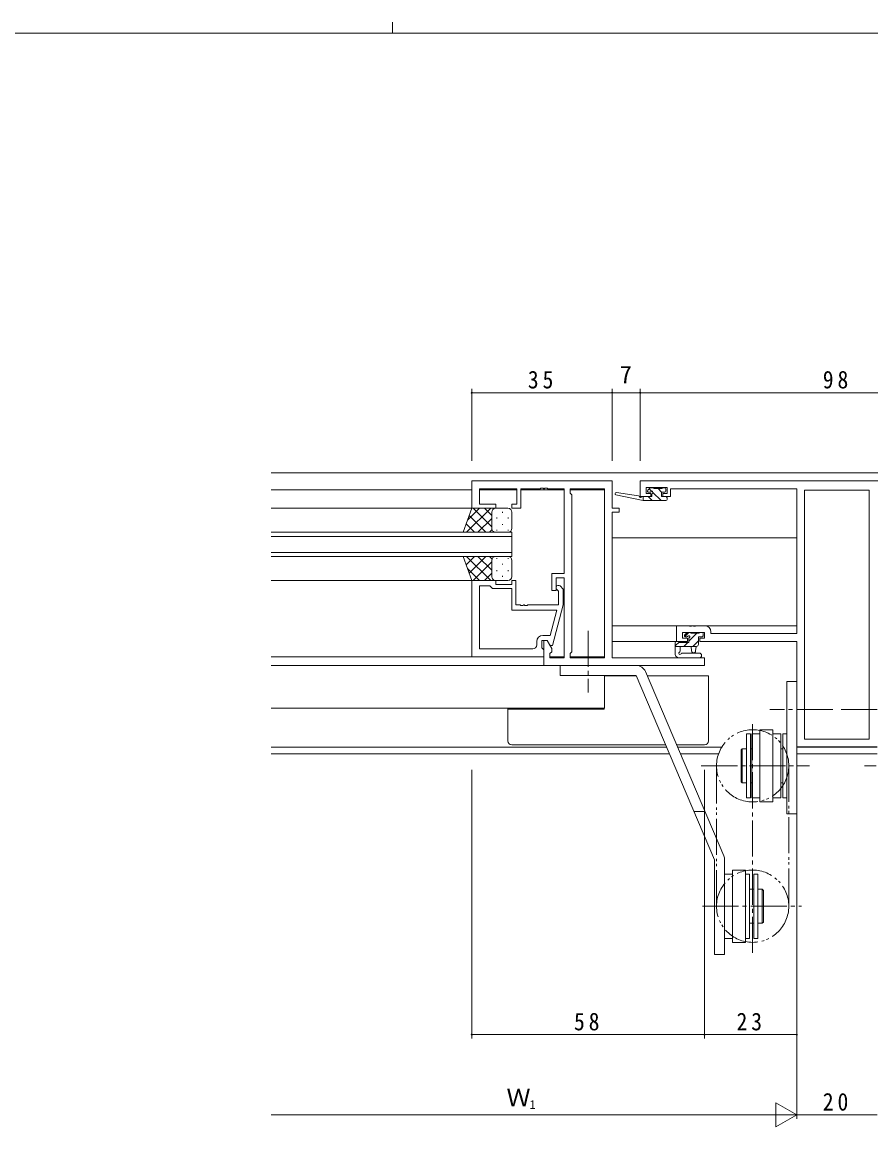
# Model space of a CAD drawing. Units: millimetres on the paper. Extents: x -420 to 373, y -297 to 267.
# Drawn here: x -125 to 86.5, y -8.2 to 267.2 of the extents above; entities that cross this region are included whole.
import ezdxf
from ezdxf.enums import TextEntityAlignment as Align

# ---------------------------------------------------------------- set-up
doc = ezdxf.new("R2010")
doc.units = ezdxf.units.MM
doc.linetypes.add('CHAIN2', pattern=[12, 9, -1, 1, -1])
doc.linetypes.add('DOUBLE_CHAIN2', pattern=[12.8, 9, -1, 0.6, -0.6, 0.6, -1])
for name, color, linetype, lineweight in [('0-1_YKK_ZWAK', 7, 'Continuous', 9), ('0-3_YKK_11', 7, 'Continuous', 9), ('0-4_YKK_12', 2, 'Continuous', 9), ('0-5_YKK_13', 4, 'Continuous', 9), ('0-6_YKK_D', 6, 'Continuous', 9)]:
    doc.layers.add(name, color=color, linetype=linetype, lineweight=lineweight)
doc.styles.add('ＭＳ ゴシック', font='')
doc.styles.get('ＭＳ ゴシック').set_extended_font_data('MS Gothic')

msp = doc.modelspace()

# ---------------------------------------------------------------- linework, layer by layer
at = {"layer": '0-1_YKK_ZWAK'}
for p, q in [((-32.686, 267.225), (-32.686, 264.425)), ((352.3, 264.425), (-417.7, 264.425))]:
    msp.add_line(p, q, dxfattribs=at)
at = {"layer": '0-3_YKK_11'}
for p, q in [((-12.981, 152.847), (22.019, 152.847)), ((-12.981, 146.047), (-12.981, 152.847)), ((22.019, 152.847), (22.019, 146.047)), ((29.019, 148.948), (29.019, 152.848)), ((29.019, 152.848), (127.019, 152.848)), ((-11.051, 150.917), (-11.051, 147.047)), ((-1.781, 150.917), (-11.051, 150.917)), ((-1.781, 147.047), (-1.781, 150.917)), ((-0.781, 150.917), (-0.781, 146.047)), ((4.061, 150.917), (-0.781, 150.917)), ((4.244, 151.037), (4.061, 150.917)), ((4.794, 151.037), (4.244, 151.037)), ((4.977, 150.917), (4.794, 151.037)), ((5.061, 150.917), (4.977, 150.917)), ((5.244, 151.037), (5.061, 150.917)), ((5.794, 151.037), (5.244, 151.037)), ((5.977, 150.917), (5.794, 151.037)), ((10.019, 150.917), (5.977, 150.917)), ((10.019, 129.747), (10.019, 150.917)), ((11.519, 150.917), (20.089, 150.917)), ((11.519, 149.847), (11.519, 150.917)), ((11.949, 149.417), (11.519, 149.847)), ((11.949, 110.277), (11.949, 149.417)), ((20.089, 150.917), (20.089, 108.777)), ((20.089, 150.917), (20.089, 108.777)), ((31.619, 148.948), (29.019, 148.948)), ((30.519, 151.218), (30.519, 149.748)), ((35.719, 151.218), (30.519, 151.218)), ((30.519, 149.748), (31.619, 149.748)), ((31.619, 149.748), (31.619, 148.948)), ((34.619, 149.748), (35.719, 149.748)), ((34.619, 148.948), (34.619, 149.748)), ((36.519, 148.948), (34.619, 148.948)), ((35.719, 149.748), (35.719, 151.218)), ((36.519, 150.848), (36.519, 148.948)), ((68.019, 150.848), (36.519, 150.848)), ((68.019, 114.848), (68.019, 150.848)), ((69.949, 150.548), (69.949, 88.478)), ((86.089, 150.548), (69.949, 150.548)), ((69.949, 150.548), (69.949, 88.478)), ((86.089, 88.478), (86.089, 150.548)), ((-6.981, 146.047), (-12.981, 146.047)), ((-11.051, 147.047), (-6.981, 147.047)), ((-6.981, 147.047), (-6.981, 146.047)), ((-2.981, 147.047), (-1.781, 147.047)), ((-2.981, 146.047), (-2.981, 147.047)), ((-0.781, 146.047), (-2.981, 146.047)), ((22.019, 146.047), (23.719, 146.047)), ((23.719, 146.047), (23.719, 145.047)), ((22.019, 145.047), (22.019, 108.777)), ((23.719, 145.047), (22.019, 145.047)), ((7.019, 129.747), (10.019, 129.747)), ((7.019, 125.547), (7.019, 129.747)), ((-6.981, 128.047), (-12.981, 128.047)), ((-12.981, 128.047), (-12.981, 109.047)), ((-11.051, 110.977), (-11.051, 126.747)), ((-11.051, 126.747), (-8.481, 126.747)), ((-11.051, 110.977), (-11.051, 126.747)), ((-8.481, 126.747), (-8.281, 126.547)), ((-6.981, 127.047), (-6.981, 128.047)), ((-2.981, 127.047), (-6.981, 127.047)), ((-2.981, 128.047), (-2.981, 127.047)), ((-1.981, 128.047), (-2.981, 128.047)), ((-1.981, 121.947), (-1.981, 128.047)), ((8.019, 128.747), (8.019, 125.547)), ((10.019, 128.747), (8.019, 128.747)), ((10.019, 108.777), (10.019, 128.747)), ((-8.281, 126.547), (-7.781, 126.047)), ((-7.781, 126.047), (-2.981, 126.047)), ((-2.981, 126.047), (-2.981, 120.647)), ((8.019, 125.547), (7.019, 125.547)), ((8.195, 125.823), (8.619, 125.399)), ((8.619, 125.399), (8.619, 121.947)), ((9.819, 125.896), (9.043, 126.672)), ((9.819, 121.951), (9.819, 125.896)), ((-0.939, 121.947), (-1.981, 121.947)), ((-0.756, 121.827), (-0.939, 121.947)), ((-0.206, 121.827), (-0.756, 121.827)), ((-0.023, 121.947), (-0.206, 121.827)), ((0.061, 121.947), (-0.023, 121.947)), ((0.244, 121.827), (0.061, 121.947)), ((0.794, 121.827), (0.244, 121.827)), ((0.977, 121.947), (0.794, 121.827)), ((8.619, 121.947), (0.977, 121.947)), ((7.112, 111.847), (9.819, 121.951)), ((-2.981, 120.647), (8.228, 120.647)), ((8.228, 120.647), (6.54, 114.347)), ((38.019, 116.748), (41.061, 116.748)), ((38.019, 112.848), (38.019, 116.748)), ((41.061, 116.748), (41.244, 116.628)), ((41.244, 116.628), (41.794, 116.628)), ((41.794, 116.628), (41.977, 116.748)), ((41.977, 116.748), (42.061, 116.748)), ((42.061, 116.748), (42.244, 116.628)), ((42.244, 116.628), (42.794, 116.628)), ((42.794, 116.628), (42.977, 116.748)), ((42.977, 116.748), (45.119, 116.748)), ((4.519, 113.047), (5.819, 113.047)), ((4.519, 111.247), (4.519, 113.047)), ((6.54, 114.347), (4.719, 114.347)), ((5.019, 113.047), (5.819, 113.047)), ((5.019, 106.847), (5.019, 113.047)), ((5.819, 113.047), (6.512, 111.847)), ((5.819, 113.047), (6.949, 111.09)), ((39.519, 115.118), (39.519, 113.648)), ((44.989, 115.118), (39.519, 115.118)), ((39.519, 113.648), (40.819, 113.648)), ((40.819, 113.648), (40.819, 112.848)), ((43.819, 113.648), (44.989, 113.648)), ((43.819, 112.848), (43.819, 113.648)), ((44.989, 113.648), (44.989, 115.118)), ((46.619, 115.248), (46.619, 114.848)), ((46.619, 114.848), (68.019, 114.848)), ((2.219, 110.977), (-11.051, 110.977)), ((3.219, 112.847), (3.219, 111.977)), ((4.719, 111.047), (4.519, 111.247)), ((5.019, 110.747), (4.719, 111.047)), ((5.019, 109.047), (5.019, 110.747)), ((6.512, 111.847), (7.112, 111.847)), ((6.949, 110.277), (6.519, 109.847)), ((6.949, 111.09), (6.949, 110.277)), ((11.519, 109.847), (11.949, 110.277)), ((40.819, 112.848), (38.019, 112.848)), ((68.019, 112.848), (43.819, 112.848)), ((68.019, 86.548), (68.019, 112.848)), ((-12.981, 109.047), (5.019, 109.047)), ((6.519, 109.847), (6.519, 108.777)), ((6.519, 108.777), (10.019, 108.777)), ((11.519, 108.777), (11.519, 109.847)), ((20.089, 108.777), (11.519, 108.777)), ((22.019, 108.777), (45.019, 108.777)), ((45.019, 108.777), (45.019, 106.847)), ((45.019, 106.847), (5.019, 106.847)), ((69.949, 88.478), (86.089, 88.478)), ((88.019, 86.548), (68.019, 86.548))]:
    msp.add_line(p, q, dxfattribs=at)
for centre, radius, start, end in [((8.619, 126.247), 0.6, 44.99998, 225), ((45.119, 115.248), 1.5, 0, 89.99998), ((4.719, 112.847), 1.5, 90, 179.99998), ((2.219, 111.977), 1, 270, 359.99998)]:
    msp.add_arc(centre, radius, start, end, dxfattribs=at)
at = {"layer": '0-4_YKK_12'}
for p, q in [((-62.981, 154.848), (219.019, 154.848)), ((-62.981, 150.647), (-12.981, 150.647)), ((-11.049, 150.647), (-1.782, 150.647)), ((-0.779, 150.647), (10.018, 150.647)), ((11.521, 150.647), (20.088, 150.648)), ((-12.481, 146.047), (-62.981, 146.047)), ((-2.98, 140.047), (-62.981, 140.047)), ((-62.981, 139.047), (-2.98, 139.047)), ((-2.98, 134.047), (-2.98, 140.047)), ((22.019, 138.648), (68.019, 138.648)), ((-2.98, 135.047), (-62.981, 135.047)), ((-62.981, 134.047), (-2.98, 134.047)), ((-62.981, 128.047), (-12.981, 128.047)), ((68.019, 116.748), (22.019, 116.748)), ((22.019, 112.848), (38.319, 112.848)), ((-62.981, 109.047), (5.019, 109.047)), ((6.521, 109.047), (10.018, 109.047)), ((11.521, 109.047), (20.088, 109.047)), ((-62.981, 106.847), (5.457, 106.847)), ((20.089, 104.348), (20.089, 96.248)), ((-62.981, 96.248), (20.089, 96.248)), ((35.605, 86.478), (-62.981, 86.478)), ((49.303, 86.478), (38.32, 86.478)), ((88.019, 86.478), (68.019, 86.478)), ((36.297, 84.848), (-62.981, 84.848)), ((48.535, 84.848), (39.012, 84.848)), ((88.019, 84.848), (68.019, 84.848))]:
    msp.add_line(p, q, dxfattribs=at)
at = {"layer": '0-5_YKK_13'}
for p, q in [((29.721, 147.948), (22.96, 149.354)), ((28.607, 149.121), (23.065, 149.945)), ((29.721, 148.948), (29.634, 148.962)), ((29.721, 147.948), (29.721, 148.948)), ((31.919, 148.948), (29.721, 148.948)), ((31.407, 151.06), (30.907, 150.56)), ((31.952, 147.948), (30.952, 148.948)), ((31.119, 150.048), (31.458, 150.048)), ((31.856, 150.29), (31.246, 150.899)), ((32.219, 151.148), (31.619, 151.148)), ((31.919, 149.587), (31.919, 148.948)), ((34.197, 147.948), (32.161, 149.984)), ((34.419, 150.948), (32.419, 150.948)), ((34.342, 150.048), (33.442, 150.948)), ((34.319, 150.048), (35.119, 150.048)), ((34.319, 148.948), (34.319, 150.048)), ((35.419, 148.948), (34.319, 148.948)), ((35.119, 151.148), (34.619, 151.148)), ((35.419, 150.348), (35.419, 150.848)), ((35.718, 148.672), (35.443, 148.947)), ((-15.124, 140.047), (-12.981, 146.047)), ((-8.249, 146.047), (-14.249, 140.047)), ((-11.077, 146.047), (-14.038, 143.087)), ((-12.981, 146.047), (-6.981, 146.047)), ((-7.981, 141.427), (-12.601, 146.047)), ((-7.981, 144.256), (-9.773, 146.047)), ((-3.981, 146.047), (-6.981, 146.047)), ((35.419, 147.948), (29.721, 147.948)), ((35.719, 148.248), (35.719, 148.648)), ((-9.429, 140.047), (-13.625, 144.243)), ((-7.981, 143.487), (-11.421, 140.047)), ((-7.981, 145.047), (-7.981, 141.447)), ((-7.981, 144.647), (-7.981, 141.047)), ((-6.759, 143.712), (-6.759, 143.512)), ((-5.344, 145.127), (-5.344, 144.927)), ((-3.929, 143.712), (-3.929, 143.512)), ((-2.981, 141.047), (-2.981, 145.047)), ((-12.258, 140.047), (-14.369, 142.159)), ((-7.924, 140.715), (-8.592, 140.047)), ((-6.759, 140.682), (-6.759, 140.482)), ((-5.344, 142.097), (-5.344, 141.897)), ((-3.929, 140.682), (-3.929, 140.482)), ((-6.981, 140.047), (-15.124, 140.047)), ((-6.981, 140.047), (-3.981, 140.047)), ((-15.124, 134.047), (-6.981, 134.047)), ((-15.124, 134.047), (-12.981, 128.047)), ((-12.258, 134.047), (-14.369, 131.936)), ((-8.249, 128.047), (-14.249, 134.047)), ((-9.429, 134.047), (-13.625, 129.852)), ((-7.981, 132.668), (-12.601, 128.047)), ((-7.981, 130.608), (-11.421, 134.047)), ((-7.924, 133.379), (-8.592, 134.047)), ((-7.981, 129.447), (-7.981, 133.047)), ((-7.981, 129.047), (-7.981, 132.647)), ((-6.981, 134.047), (-3.981, 134.047)), ((-6.759, 133.412), (-6.759, 133.612)), ((-5.344, 131.997), (-5.344, 132.197)), ((-3.929, 133.412), (-3.929, 133.612)), ((-2.981, 133.047), (-2.981, 129.047)), ((-11.077, 128.047), (-14.038, 131.008)), ((-7.981, 129.839), (-9.773, 128.047)), ((-6.759, 130.382), (-6.759, 130.582)), ((-3.929, 130.382), (-3.929, 130.582)), ((-12.981, 128.047), (-6.981, 128.047)), ((-3.981, 128.047), (-6.981, 128.047)), ((-5.344, 128.967), (-5.344, 129.167)), ((41.103, 115.118), (40.099, 114.114)), ((40.607, 115.03), (40.107, 114.53)), ((40.319, 114.018), (40.658, 114.018)), ((41.419, 115.118), (40.819, 115.118)), ((43.148, 114.918), (41.119, 112.889)), ((41.119, 113.557), (41.119, 112.618)), ((43.719, 114.918), (41.619, 114.918)), ((43.519, 113.044), (42.093, 111.618)), ((43.519, 114.018), (44.419, 114.018)), ((43.519, 112.118), (43.519, 114.018)), ((44.419, 115.118), (43.919, 115.118)), ((44.706, 114.231), (44.506, 114.031)), ((44.719, 114.318), (44.719, 114.818)), ((38.752, 112.767), (37.719, 111.734)), ((37.719, 112.518), (37.719, 109.555)), ((37.719, 111.618), (43.019, 111.618)), ((38.619, 112.818), (38.019, 112.818)), ((41.119, 112.618), (38.819, 112.618)), ((38.919, 110.437), (38.919, 111.618)), ((40.848, 112.618), (39.848, 111.618)), ((41.719, 111.618), (41.821, 110.473)), ((42.919, 111.618), (42.817, 110.473)), ((38.334, 108.815), (37.903, 109.168)), ((38.524, 108.748), (43.703, 108.748)), ((39.455, 109.948), (43.703, 109.948)), ((9.019, 106.848), (9.019, 104.348)), ((28.019, 106.848), (9.019, 106.848)), ((49.82, 59.386), (30.321, 105.325)), ((28.019, 104.348), (9.019, 104.348)), ((28.062, 104.248), (20.089, 104.248)), ((47.519, 58.409), (28.019, 104.348)), ((45.019, 104.248), (30.778, 104.248)), ((46.019, 104.248), (45.019, 104.248)), ((46.019, 88.048), (46.019, 104.248)), ((68.019, 102.848), (65.519, 102.848)), ((68.019, 69.848), (68.019, 102.848)), ((-3.981, 95.948), (-3.981, 96.248)), ((20.019, 95.948), (-2.981, 95.948)), ((20.019, 96.248), (20.019, 95.948)), ((56.519, 89.848), (56.519, 73.848)), ((58.819, 89.848), (56.819, 89.848)), ((58.819, 90.848), (58.819, 72.848)), ((62.019, 90.848), (58.819, 90.848)), ((62.019, 72.848), (62.019, 90.848)), ((-2.981, 87.048), (35.363, 87.048)), ((38.079, 87.048), (45.019, 87.048)), ((54.419, 86.098), (54.119, 85.798)), ((54.119, 77.898), (54.119, 85.798)), ((54.419, 86.098), (54.419, 77.598)), ((54.419, 86.098), (55.519, 86.098)), ((56.819, 86.098), (56.519, 86.098)), ((64.019, 86.098), (64.519, 86.098)), ((56.519, 77.598), (56.819, 77.598)), ((64.019, 77.598), (64.519, 77.598)), ((62.019, 72.848), (58.819, 72.848)), ((64.519, 73.848), (65.519, 73.848)), ((42.396, 70.479), (45.111, 70.479)), ((47.519, 34.848), (47.519, 58.409)), ((50.019, 34.848), (50.019, 58.409)), ((52.019, 55.848), (52.019, 37.848)), ((55.219, 55.848), (52.019, 55.848)), ((55.219, 37.848), (55.219, 55.848)), ((52.019, 54.848), (50.019, 54.848)), ((56.219, 54.848), (55.219, 54.848)), ((56.219, 38.848), (56.219, 54.848)), ((58.319, 54.848), (57.319, 54.848)), ((57.319, 54.848), (57.319, 38.848)), ((57.319, 51.098), (56.219, 51.098)), ((59.419, 51.098), (58.319, 51.098)), ((59.719, 50.798), (59.419, 51.098)), ((59.419, 42.598), (59.419, 51.098)), ((59.719, 42.898), (59.719, 50.798)), ((56.219, 42.598), (57.319, 42.598)), ((58.319, 42.598), (59.419, 42.598)), ((59.419, 42.598), (59.719, 42.898)), ((50.019, 38.848), (52.019, 38.848)), ((55.219, 38.848), (56.219, 38.848)), ((52.019, 37.848), (55.219, 37.848)), ((47.519, 34.848), (50.019, 34.848))]:
    msp.add_line(p, q, dxfattribs=at)
at = {"layer": '0-5_YKK_13', "linetype": 'CHAIN2'}
for p, q in [((16.019, 115.498), (16.019, 100.166)), ((76.969, 95.848), (61.338, 95.848)), ((79.069, 95.848), (94.701, 95.848)), ((57.019, 35.241), (57.019, 92.81)), ((44.228, 81.848), (71.154, 81.848)), ((111.81, 81.848), (84.884, 81.848)), ((44.528, 46.848), (69.154, 46.848))]:
    msp.add_line(p, q, dxfattribs=at)
at = {"layer": '0-5_YKK_13', "linetype": 'DOUBLE_CHAIN2'}
for p, q in [((48.019, 46.848), (48.02, 81.848)), ((66.02, 81.848), (66.019, 46.848))]:
    msp.add_line(p, q, dxfattribs=at)
at = {"layer": '0-5_YKK_13'}
for points in [[(65.519, 102.848), (65.519, 69.848), (68.019, 69.848)], [(-2.981, 95.948), (-3.981, 95.948), (-3.981, 88.048)], [(19.922, 95.948), (19.901, 96.023), (19.881, 96.248)], [(56.819, 89.848), (56.819, 73.848), (58.819, 73.848)], [(62.019, 73.848), (64.019, 73.848), (64.019, 89.848), (62.019, 89.848)], [(65.519, 89.848), (64.519, 89.848), (64.519, 73.848)], [(54.119, 77.898), (54.419, 77.598), (55.519, 77.598)], [(57.319, 38.848), (58.319, 38.848), (58.319, 54.848)]]:
    msp.add_lwpolyline(points, dxfattribs=at)
msp.add_lwpolyline([(55.519, 73.848), (56.519, 73.848), (56.519, 89.848), (55.519, 89.848)], close=True, dxfattribs=at)
at = {"layer": '0-5_YKK_13', "linetype": 'DOUBLE_CHAIN2'}
for centre in [(57.02, 81.848), (57.019, 46.848)]:
    msp.add_circle(centre, 9, dxfattribs=at)
at = {"layer": '0-5_YKK_13'}
for centre, radius, start, end in [((23.021, 149.648), 0.3, 81.55064, 258.25018), ((28.563, 148.825), 0.3, 21.55064, 81.55064), ((29.121, 149.045), 0.3, 201.55064, 320.80246), ((29.586, 148.666), 0.3, 80.80246, 140.80246), ((31.119, 150.348), 0.3, 135, 270), ((31.619, 150.848), 0.3, 90, 135), ((31.458, 150.348), 0.3, 270, 326.94426), ((31.919, 150.048), 0.25, 303.05573, 146.94426), ((32.219, 149.587), 0.3, 123.05573, 180), ((32.219, 150.948), 0.2, 0, 90), ((34.619, 150.948), 0.2, 90, 180), ((35.119, 150.848), 0.3, 0, 90), ((35.119, 150.348), 0.3, 270, 0), ((35.419, 148.648), 0.3, 0, 90), ((-6.981, 145.047), 1, 89.99998, 179.99998), ((-6.981, 145.047), 1, 89.99998, 179.99998), ((-3.981, 145.047), 1, 359.99998, 89.99998), ((35.419, 148.248), 0.3, 270, 0), ((-6.981, 141.047), 1, 179.99998, 269.99998), ((-6.981, 141.047), 1, 179.99998, 269.99998), ((-3.981, 141.047), 1, 269.99998, 359.99998), ((-6.981, 133.047), 1, 89.99998, 179.99998), ((-6.981, 133.047), 1, 89.99998, 179.99998), ((-3.981, 133.047), 1, 359.99998, 89.99998), ((-6.981, 129.047), 1, 179.99998, 269.99998), ((-6.981, 129.047), 1, 179.99998, 269.99998), ((-3.981, 129.047), 1, 269.99998, 359.99998), ((40.319, 114.318), 0.3, 135, 270), ((40.819, 114.818), 0.3, 90, 135), ((40.658, 114.318), 0.3, 270, 326.94426), ((41.119, 114.018), 0.25, 303.05573, 146.94426), ((41.419, 113.557), 0.3, 123.05573, 180), ((41.419, 114.918), 0.2, 0, 90), ((43.919, 114.918), 0.2, 90, 180), ((44.419, 114.818), 0.3, 0, 90), ((44.419, 114.318), 0.3, 270, 0), ((38.019, 112.518), 0.3, 90, 180), ((38.619, 112.618), 0.2, 0, 90), ((38.919, 109.918), 0.3, 119.99998, 333.2563), ((38.619, 110.437), 0.3, 300, 0), ((42.319, 110.518), 0.5, 185.09206, 354.90793), ((43.019, 112.118), 0.5, 270, 0), ((38.219, 109.555), 0.5, 180, 230.76546), ((38.524, 109.048), 0.3, 230.76546, 270), ((39.455, 109.648), 0.3, 90, 153.2563), ((43.703, 109.348), 0.6, 270, 90), ((28.019, 104.348), 2.5, 22.99998, 90), ((-2.981, 88.048), 1, 180, 270), ((45.019, 88.048), 1, 270, 0), ((47.519, 58.409), 2.5, 0, 22.99998)]:
    msp.add_arc(centre, radius, start, end, dxfattribs=at)
at = {"layer": '0-6_YKK_D'}
for p, q in [((-12.981, 157.848), (-12.981, 175.848)), ((22.019, 174.848), (-12.981, 174.848)), ((22.019, 157.848), (22.019, 175.848)), ((22.019, 157.848), (22.019, 175.848)), ((29.019, 174.848), (22.019, 174.848)), ((29.019, 157.848), (29.019, 175.848)), ((29.019, 157.848), (29.019, 175.848)), ((29.019, 174.848), (127.019, 174.848)), ((68.019, 82.848), (68.019, -6.152)), ((-12.981, 80.848), (-12.981, 13.848)), ((45.019, 80.848), (45.019, 13.848)), ((45.019, 80.848), (45.019, 13.848)), ((68.019, 80.848), (68.019, 13.848)), ((68.019, 80.848), (68.019, -6.152)), ((45.019, 14.848), (-12.981, 14.848)), ((45.019, 14.848), (68.019, 14.848)), ((62.823, -2.152), (62.823, -8.152)), ((68.019, -5.152), (62.823, -2.152)), ((62.019, -5.152), (-62.981, -5.152)), ((68.019, -5.152), (57.627, -5.152)), ((68.019, -5.152), (62.823, -8.152)), ((68.019, -5.152), (88.019, -5.152))]:
    msp.add_line(p, q, dxfattribs=at)
for centre, start, end in [((-12.981, 174.848), 0, 180), ((-12.981, 174.848), 180, 0), ((22.019, 174.848), 0, 180), ((22.019, 174.848), 0, 180), ((22.019, 174.848), 180, 0), ((22.019, 174.848), 180, 0), ((29.019, 174.848), 0, 180), ((29.019, 174.848), 0, 180), ((29.019, 174.848), 180, 0), ((29.019, 174.848), 180, 0), ((-12.981, 14.848), 0, 180), ((-12.981, 14.848), 180, 0), ((45.019, 14.848), 0, 180), ((45.019, 14.848), 0, 180), ((45.019, 14.848), 180, 0), ((45.019, 14.848), 180, 0), ((68.019, 14.848), 0, 180), ((68.019, 14.848), 180, 0)]:
    msp.add_arc(centre, 0.106, start, end, dxfattribs=at)

# ---------------------------------------------------------------- texts
at = {"layer": '0-6_YKK_D', "color": 3, "style": 'ＭＳ ゴシック'}
for s, p in [('7', (23.919, 175.848)), ('Ｗ', (-4.321, -4.352))]:
    msp.add_text(s, height=4.399, dxfattribs=at).set_placement(p, align=Align.BOTTOM_LEFT)
at = {"layer": '0-6_YKK_D', "color": 7, "style": 'ＭＳ ゴシック'}
msp.add_text('1', height=2.199, dxfattribs=at).set_placement((1.439, -4.352), align=Align.BOTTOM_LEFT)
at = {"layer": '0-6_YKK_D', "color": 3, "char_height": 4.399, "attachment_point": 7, "style": 'ＭＳ ゴシック'}
for s, insert in [('\\T1.36;\\W0.9;35', (0.999, 175.848)), ('\\T1.36;\\W0.9;98', (74.499, 175.848)), ('\\T1.36;\\W0.9;58', (12.499, 15.848)), ('\\T1.36;\\W0.9;23', (52.999, 15.848)), ('\\T1.36;\\W0.9;20', (74.499, -4.152))]:
    msp.add_mtext(s, dxfattribs=dict(at, insert=insert))

doc.saveas('drawing.dxf')
